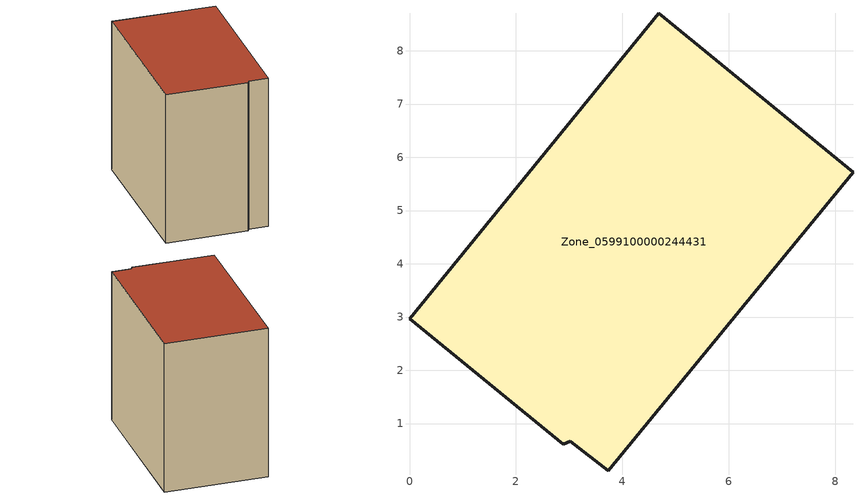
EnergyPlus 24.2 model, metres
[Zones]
Zone_0599100000244431
 floor ground (C_G): 3.02,0.66 2.89,0.61 0,2.97 4.68,8.7 8.33,5.72 3.73,0.12 z0
 wall outside (C_F): 8.33,5.72 4.68,8.7 0,2.97 2.89,0.61 3.02,0.66 3.73,0.12 8.33,5.72 z0:7.12
 roof outside (C_R): 3.02,0.66 3.73,0.12 8.33,5.72 4.68,8.7 0,2.97 2.89,0.61 z7.12
[BUILDING]
Pand.0599100000244431: North Axis=0; Terrain=City; Loads Convergence Tolerance Value=0.04; Temperature Convergence Tolerance Value=0.4; Solar Distribution=FullExterior; Maximum Number of Warmup Days=25; Minimum Number of Warmup Days=1
[Site:Location]
Rotterdam.The.Hague.AP_ZH_NLD Design_Conditions: Latitude=51.96; Longitude=4.45; Time Zone=1; Elevation=-4.5
[SITE:GROUNDTEMPERATURE:BUILDINGSURFACE]
18, 18, 18, 18, 18, 18, 18, 18, 18, 18, 18, 18
[MATERIAL] Thermal Absorptance=0.9; Solar Absorptance=0.7; Visible Absorptance=0.7
Name | Roughness | Thickness | Conductivity | Density | Specific Heat
G.TI.1946-1964 | MediumSmooth | 0.15 | 1 | 540 | 1210
F.TI.1946-1964 | Rough | 0.3 | 0.857143 | 1920 | 840
R.TI.1946-1964 | MediumRough | 0.2 | 0.277778 | 1500 | 1000
[CONSTRUCTION]
C_G: G.TI.1946-1964
C_F: F.TI.1946-1964
C_R: R.TI.1946-1964
[ZONE]
Zone_0599100000244431: Type=1; Multiplier=1; Ceiling Height=Autocalculate; Volume=Autocalculate; Floor Area=autocalculate; Part of Total Floor Area=Yes
[ZONEINFILTRATION:DESIGNFLOWRATE]
Infil_Zone_0599100000244431: Zone or ZoneList or Space or SpaceList=Zone_0599100000244431; Schedule=AlwaysOn; Design Flow Rate Calculation Method=Flow/Area; Flow Rate per Floor Area=0.003; Constant Term Coefficient=1; Temperature Term Coefficient=0; Velocity Term Coefficient=0; Velocity Squared Term Coefficient=0
[HVACTEMPLATE:ZONE:IDEALLOADSAIRSYSTEM]
Zone_0599100000244431: Maximum Heating Supply Air Temperature=50; Minimum Cooling Supply Air Temperature=13; Maximum Heating Supply Air Humidity Ratio=0.0156; Minimum Cooling Supply Air Humidity Ratio=0.0077; Heating Limit=NoLimit; Cooling Limit=NoLimit; Dehumidification Control Type=ConstantSensibleHeatRatio; Cooling Sensible Heat Ratio=0.7; Dehumidification Setpoint=60; Humidification Control Type=None; Humidification Setpoint=30; Outdoor Air Method=None; Outdoor Air Flow Rate per Person=0.00944; Outdoor Air Flow Rate per Zone Floor Area=0; Outdoor Air Flow Rate per Zone=0; Demand Controlled Ventilation Type=None; Outdoor Air Economizer Type=NoEconomizer; Heat Recovery Type=None; Sensible Heat Recovery Effectiveness=0.7; Latent Heat Recovery Effectiveness=0.65
[ZONECONTROL:THERMOSTAT]
ThermostatControl_Zone_0599100000244431: Zone or ZoneList=Zone_0599100000244431; Control Type Schedule=DualSetpointControlType; Control 1=Thermostat_Zone_0599100000244431; Temperature Difference Between Cutout And Setpoint=0
[THERMOSTATSETPOINT:DUALSETPOINT]
Thermostat_Zone_0599100000244431: Heating Setpoint Temperature Schedule=HeatingSetpoint_Zone_0599100000244431; Cooling Setpoint Temperature Schedule=CoolingSetpoint_Zone_0599100000244431
[SCHEDULE:COMPACT]
HeatingSetpoint_Zone_0599100000244431: Through: 12/31, For: AllDays, Until: 24:00, 21
CoolingSetpoint_Zone_0599100000244431: Through: 12/31, For: AllDays, Until: 24:00, 24
DualSetpointControlType: Through: 12/31, For: AllDays, Until: 24:00, 4
AlwaysOn: Through: 12/31, For: AllDays, Until: 24:00, 1
